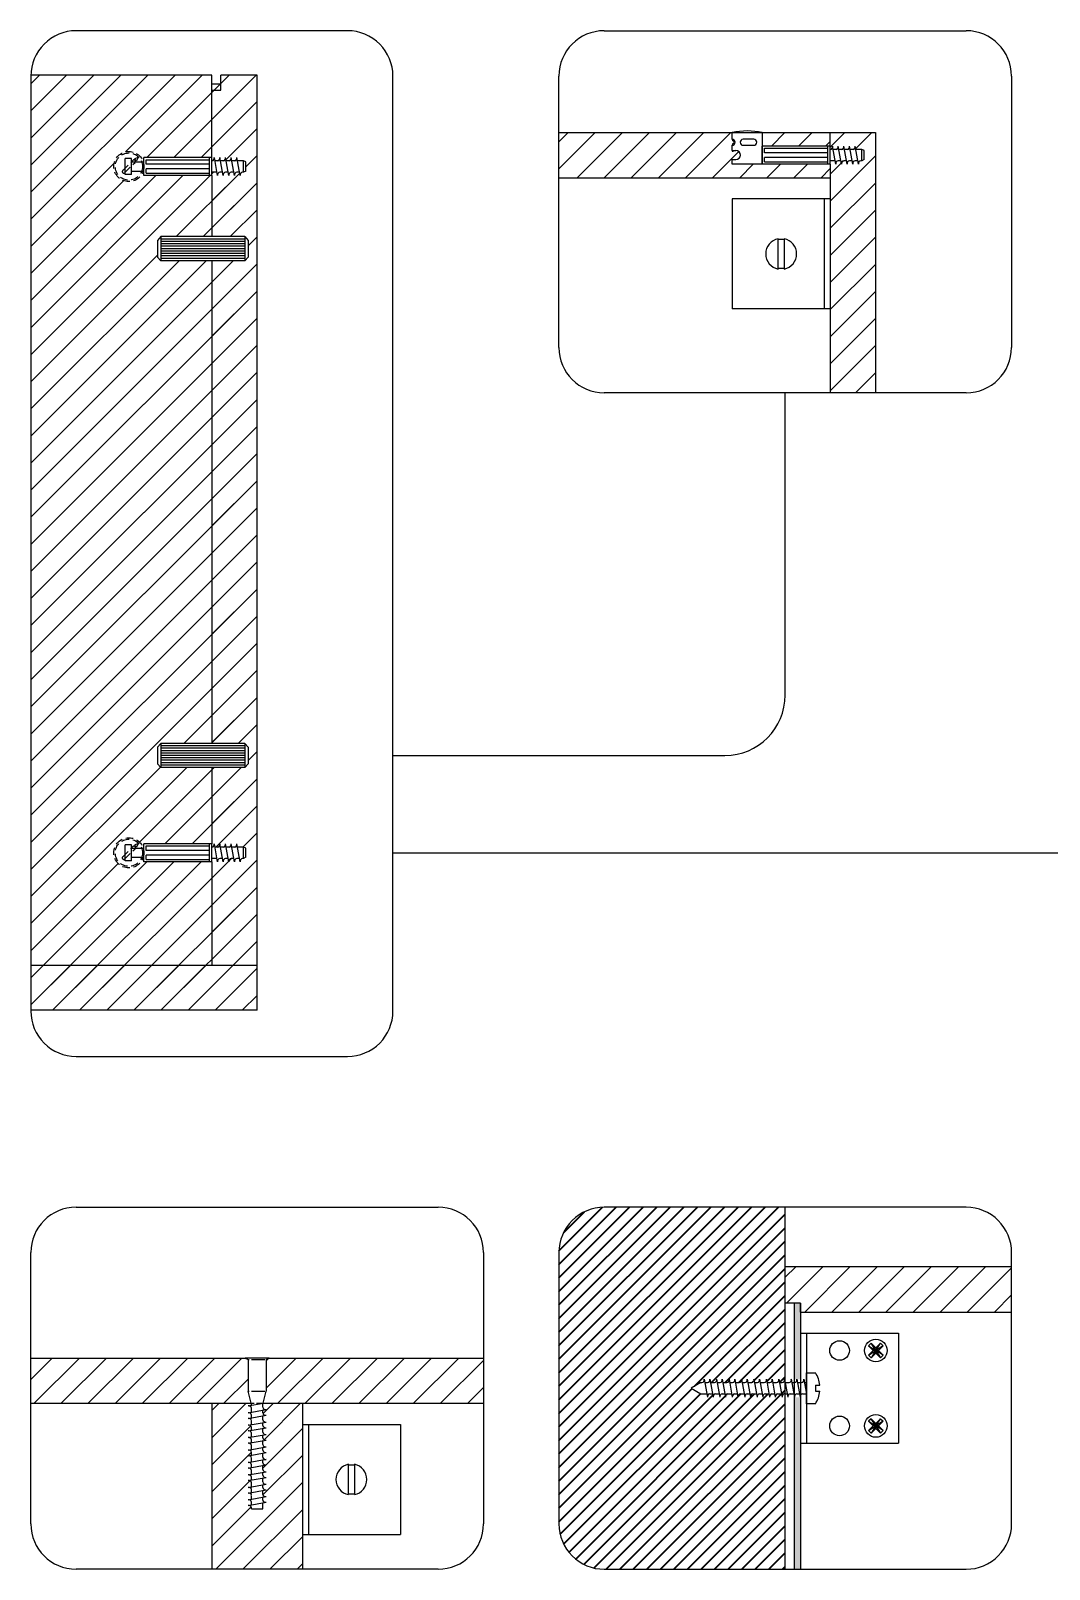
# Model space of a CAD drawing. Header units: millimetres. Extents: x 1930 to 4483, y 1650 to 2015.
# Drawn here: x 4415.5 to 4449.2, y 1963.5 to 2014.5 of the extents above; entities that cross this region are included whole.
import ezdxf

# ---------------------------------------------------------------- set-up
doc = ezdxf.new("R2010")
doc.units = ezdxf.units.MM
doc.linetypes.add('HIDDEN', pattern=[0.375, 0.25, -0.125])
doc.layers.add('A-WALL-FULL', color=7, linetype='Continuous', lineweight=35)
for name, color, linetype in [('ANNO', 6, 'Continuous'), ('CERNIERE E GIUNZIONI', 2, 'Continuous'), ('SEZIONE', 12, 'Continuous'), ('STRUTTURA', 3, 'Continuous'), ('TRATTOPUNTO', 2, 'Continuous')]:
    doc.layers.add(name, color=color, linetype=linetype)
pattern_1 = [(45, (1092.29684, -70.2434), (-0.44901281, 0.44901281), [])]
pattern_2 = [(45, (1267.20666, -17.3101), (-0.44901281, 0.44901281), [])]

msp = doc.modelspace()

# ---------------------------------------------------------------- hatches: boundary and pattern name
at = {"layer": 'A-WALL-FULL'}
h = msp.add_hatch(dxfattribs=at)
h.set_pattern_fill('ANSI31', color=256, scale=0.1)
h.set_pattern_definition([(45, (1023.13147, -41.13244), (-0.224506403, 0.224506403), [])])
h.paths.add_polyline_path([(4437.343, 1969.512), (4437.668, 1969.699), (4437.705, 1969.699, 0.421072), (4437.78, 1969.812), (4437.8, 1969.699), (4437.892, 1969.699, 0.421072), (4437.968, 1969.812), (4437.988, 1969.699), (4438.08, 1969.699), (4438.117, 1969.699, 0.421072), (4438.192, 1969.812), (4438.212, 1969.699), (4438.305, 1969.699, 0.421072), (4438.38, 1969.812), (4438.4, 1969.699), (4438.492, 1969.699), (4438.53, 1969.699, 0.421072), (4438.605, 1969.812), (4438.625, 1969.699), (4438.717, 1969.699, 0.421072), (4438.792, 1969.812), (4438.812, 1969.699), (4438.905, 1969.699), (4438.942, 1969.699, 0.421072), (4439.017, 1969.812), (4439.037, 1969.699), (4439.129, 1969.699, 0.421072), (4439.205, 1969.812), (4439.224, 1969.699), (4439.317, 1969.699), (4439.354, 1969.699, 0.421072), (4439.429, 1969.812), (4439.449, 1969.699), (4439.542, 1969.699, 0.421072), (4439.617, 1969.812), (4439.637, 1969.699), (4439.729, 1969.699), (4439.766, 1969.699, 0.421072), (4439.842, 1969.812), (4439.862, 1969.699), (4439.954, 1969.699, 0.421072), (4440.029, 1969.812), (4440.049, 1969.699), (4440.141, 1969.699), (4440.179, 1969.699, 0.421072), (4440.254, 1969.812), (4440.34, 1969.324), (4440.21, 1969.324, 0.421072), (4440.135, 1969.212), (4440.115, 1969.324), (4440.023, 1969.324, 0.421072), (4439.947, 1969.212), (4439.928, 1969.324), (4439.798, 1969.324, 0.421072), (4439.723, 1969.212), (4439.703, 1969.324), (4439.61, 1969.324, 0.421072), (4439.535, 1969.212), (4439.515, 1969.324), (4439.386, 1969.324, 0.421072), (4439.31, 1969.212), (4439.291, 1969.324), (4439.198, 1969.324, 0.421072), (4439.123, 1969.212), (4439.103, 1969.324), (4438.973, 1969.324, 0.421072), (4438.898, 1969.212), (4438.878, 1969.324), (4438.786, 1969.324, 0.421072), (4438.711, 1969.212), (4438.691, 1969.324), (4438.561, 1969.324, 0.421072), (4438.486, 1969.212), (4438.466, 1969.324), (4438.374, 1969.324, 0.421072), (4438.298, 1969.212), (4438.278, 1969.324), (4438.149, 1969.324, 0.421072), (4438.073, 1969.212), (4438.054, 1969.324), (4437.961, 1969.324, 0.421072), (4437.886, 1969.212), (4437.866, 1969.324), (4437.668, 1969.324)], flags=16)
edge = h.paths.add_edge_path()
edge.add_line((4440.465, 1963.512), (4440.465, 1975.512))
edge.add_line((4440.465, 1975.512), (4434.465, 1975.512))
edge.add_arc((4434.465, 1974.012), 1.5, 90, 180)
edge.add_line((4432.965, 1974.012), (4432.965, 1965.012))
edge.add_arc((4434.465, 1965.012), 1.5, 180, 270)
edge.add_line((4434.465, 1963.512), (4440.465, 1963.512))
at = {"layer": 'STRUTTURA'}
h = msp.add_hatch(dxfattribs=at)
h.set_pattern_fill('ANSI31', color=256, scale=0.2)
h.set_pattern_definition(pattern_1)
h.paths.add_polyline_path([(4422.965, 2013.04), (4421.765, 2013.04), (4421.765, 2012.54), (4421.465, 2012.54), (4421.465, 2010.199), (4421.472, 2010.199, 0.421072), (4421.547, 2010.312), (4421.567, 2010.199), (4421.659, 2010.199, 0.421072), (4421.734, 2010.312), (4421.754, 2010.199), (4421.847, 2010.199, 0.421072), (4421.922, 2010.312), (4421.942, 2010.199), (4422.034, 2010.199, 0.421072), (4422.109, 2010.312), (4422.129, 2010.199), (4422.222, 2010.199, 0.421072), (4422.297, 2010.312), (4422.317, 2010.199), (4422.515, 2010.199), (4422.59, 2010.162), (4422.59, 2009.862), (4422.514, 2009.824, 0.540681), (4422.403, 2009.712), (4422.383, 2009.824), (4422.29, 2009.824, 0.421072), (4422.215, 2009.712), (4422.195, 2009.824), (4422.103, 2009.824, 0.421072), (4422.028, 2009.712), (4422.008, 2009.824), (4421.916, 2009.824, 0.411384), (4421.841, 2009.715), (4421.84, 2009.712), (4421.82, 2009.824), (4421.728, 2009.824, 0.421072), (4421.653, 2009.712), (4421.633, 2009.824), (4421.465, 2009.824), (4421.465, 2007.687), (4422.557, 2007.687), (4422.665, 2007.561), (4422.665, 2007.012), (4422.557, 2006.887), (4421.465, 2006.887), (4421.465, 1990.887), (4422.557, 1990.887), (4422.665, 1990.761), (4422.665, 1990.212), (4422.557, 1990.087), (4421.465, 1990.087), (4421.465, 1987.449), (4421.472, 1987.449, 0.421072), (4421.547, 1987.562), (4421.567, 1987.449), (4421.659, 1987.449, 0.421072), (4421.734, 1987.562), (4421.754, 1987.449), (4421.847, 1987.449, 0.421072), (4421.922, 1987.562), (4421.942, 1987.449), (4422.034, 1987.449, 0.421072), (4422.109, 1987.562), (4422.129, 1987.449), (4422.222, 1987.449, 0.421072), (4422.297, 1987.562), (4422.317, 1987.449), (4422.515, 1987.449), (4422.59, 1987.412), (4422.59, 1987.112), (4422.514, 1987.074, 0.540681), (4422.403, 1986.962), (4422.383, 1987.074), (4422.29, 1987.074, 0.421072), (4422.215, 1986.962), (4422.195, 1987.074), (4422.103, 1987.074, 0.421072), (4422.028, 1986.962), (4422.008, 1987.074), (4421.916, 1987.074, 0.411384), (4421.841, 1986.965), (4421.84, 1986.962), (4421.82, 1987.074), (4421.728, 1987.074, 0.421072), (4421.653, 1986.962), (4421.633, 1987.074), (4421.465, 1987.074), (4421.465, 1983.54), (4422.965, 1983.54)])
h.paths.add_polyline_path([(4422.965, 1983.54), (4421.465, 1983.54), (4415.465, 1983.54), (4415.465, 1982.04), (4422.965, 1982.04)])
h = msp.add_hatch(dxfattribs=at)
h.set_pattern_fill('ANSI31', color=256, scale=0.2)
h.set_pattern_definition(pattern_1)
h.paths.add_polyline_path([(4419.773, 2006.887), (4419.665, 2007.012), (4419.665, 2007.561), (4419.773, 2007.687), (4422.557, 2007.687), (4422.665, 2007.561), (4422.665, 2007.012), (4422.557, 2006.887)], flags=16)
h.paths.add_polyline_path([(4419.773, 2007.607), (4422.557, 2007.607), (4422.557, 2006.967), (4419.773, 2006.967)], flags=0)
h.paths.add_polyline_path([(4418.215, 2010.012, -0.858182), (4419.192, 2010.162), (4419.215, 2010.162), (4419.215, 2010.312), (4421.465, 2010.312), (4421.465, 2010.199), (4421.472, 2010.199, 0.421072), (4421.547, 2010.312), (4421.567, 2010.199), (4421.659, 2010.199, 0.421072), (4421.734, 2010.312), (4421.754, 2010.199), (4421.847, 2010.199, 0.421072), (4421.922, 2010.312), (4421.942, 2010.199), (4422.034, 2010.199, 0.421072), (4422.109, 2010.312), (4422.129, 2010.199), (4422.222, 2010.199, 0.421072), (4422.297, 2010.312), (4422.317, 2010.199), (4422.515, 2010.199), (4422.59, 2010.162), (4422.59, 2009.862), (4422.514, 2009.824, 0.540681), (4422.403, 2009.712), (4422.383, 2009.824), (4422.29, 2009.824, 0.421072), (4422.215, 2009.712), (4422.195, 2009.824), (4422.103, 2009.824, 0.421072), (4422.028, 2009.712), (4422.008, 2009.824), (4421.916, 2009.824, 0.411384), (4421.841, 2009.715), (4421.84, 2009.712), (4421.82, 2009.824), (4421.728, 2009.824, 0.421072), (4421.653, 2009.712), (4421.633, 2009.824), (4421.465, 2009.824), (4421.465, 2009.712), (4419.215, 2009.712), (4419.215, 2009.862), (4419.192, 2009.862, -0.858182)], flags=16)
h.paths.add_polyline_path([(4418.265, 2010.012, -1), (4419.165, 2010.012, -1)], flags=0)
h.paths.add_polyline_path([(4418.59, 2009.749), (4418.59, 2009.816), (4418.582, 2009.808, -1), (4418.511, 2009.878), (4418.59, 2009.958), (4418.59, 2010.274), (4418.8, 2010.274), (4418.834, 2010.181, -0.668179), (4418.919, 2010.216), (4418.898, 2010.266), (4419.019, 2010.316), (4418.969, 2010.195), (4418.919, 2010.216, -0.414214), (4418.919, 2010.145), (4418.8, 2010.026), (4418.8, 2009.749)], flags=0)
h.paths.add_polyline_path([(4419.29, 2009.787), (4419.29, 2009.937), (4421.39, 2009.937), (4421.39, 2010.087), (4419.29, 2010.087), (4419.29, 2010.237), (4421.39, 2010.237), (4421.39, 2009.787)], flags=0)
h.paths.add_polyline_path([(4419.773, 1990.887), (4422.557, 1990.887), (4422.665, 1990.761), (4422.665, 1990.212), (4422.557, 1990.087), (4419.773, 1990.087), (4419.665, 1990.212), (4419.665, 1990.761)], flags=16)
h.paths.add_polyline_path([(4419.773, 1990.807), (4422.557, 1990.807), (4422.557, 1990.167), (4419.773, 1990.167)], flags=0)
h.paths.add_polyline_path([(4419.192, 1987.412), (4419.215, 1987.412), (4419.215, 1987.562), (4421.465, 1987.562), (4421.465, 1987.449), (4421.472, 1987.449, 0.421072), (4421.547, 1987.562), (4421.567, 1987.449), (4421.659, 1987.449, 0.421072), (4421.734, 1987.562), (4421.754, 1987.449), (4421.847, 1987.449, 0.421072), (4421.922, 1987.562), (4421.942, 1987.449), (4422.034, 1987.449, 0.421072), (4422.109, 1987.562), (4422.129, 1987.449), (4422.222, 1987.449, 0.421072), (4422.297, 1987.562), (4422.317, 1987.449), (4422.515, 1987.449), (4422.59, 1987.412), (4422.59, 1987.112), (4422.514, 1987.074, 0.540681), (4422.403, 1986.962), (4422.383, 1987.074), (4422.29, 1987.074, 0.421072), (4422.215, 1986.962), (4422.195, 1987.074), (4422.103, 1987.074, 0.421072), (4422.028, 1986.962), (4422.008, 1987.074), (4421.916, 1987.074, 0.411384), (4421.841, 1986.965), (4421.84, 1986.962), (4421.82, 1987.074), (4421.728, 1987.074, 0.421072), (4421.653, 1986.962), (4421.633, 1987.074), (4421.465, 1987.074), (4421.465, 1986.962), (4419.215, 1986.962), (4419.215, 1987.112), (4419.192, 1987.112, -0.858182), (4418.215, 1987.262, -0.858182)], flags=16)
h.paths.add_polyline_path([(4419.165, 1987.262, -1), (4418.265, 1987.262, -1)], flags=0)
h.paths.add_polyline_path([(4418.59, 1987.524), (4418.8, 1987.524), (4418.834, 1987.431, -0.668179), (4418.919, 1987.466), (4418.898, 1987.516), (4419.019, 1987.566), (4418.969, 1987.445), (4418.919, 1987.466, -0.414214), (4418.919, 1987.395), (4418.8, 1987.276), (4418.8, 1986.999), (4418.59, 1986.999), (4418.59, 1987.066), (4418.582, 1987.058, -1), (4418.511, 1987.128), (4418.59, 1987.208)], flags=0)
h.paths.add_polyline_path([(4419.29, 1987.487), (4421.39, 1987.487), (4421.39, 1987.037), (4419.29, 1987.037), (4419.29, 1987.187), (4421.39, 1987.187), (4421.39, 1987.337), (4419.29, 1987.337)], flags=0)
edge = h.paths.add_edge_path()
edge.add_line((4421.465, 2013.04), (4415.465, 2013.04))
edge.add_line((4415.465, 2013.04), (4415.465, 1982.012))
edge.add_arc((4416.965, 1982.012), 1.5, 178.9139, 180, ccw=False)
edge.add_line((4415.465, 1982.04), (4422.965, 1982.04))
edge.add_line((4422.965, 1982.04), (4422.965, 2013.04))
edge.add_line((4422.965, 2013.04), (4421.765, 2013.04))
edge.add_line((4421.765, 2013.04), (4421.765, 2012.74))
edge.add_line((4421.765, 2012.74), (4421.465, 2012.74))
edge.add_line((4421.465, 2012.74), (4421.465, 2013.04))
h = msp.add_hatch(dxfattribs=at)
h.set_pattern_fill('ANSI31', color=256, scale=0.2)
h.set_pattern_definition([(45, (1227.69586, 178.64514), (-0.44901281, 0.44901281), [])])
h.paths.add_polyline_path([(4439.29, 2010.128), (4439.29, 2010.653), (4439.08, 2010.653), (4439.08, 2010.128)])
edge = h.paths.add_edge_path()
edge.add_line((4432.964, 2011.14), (4432.964, 2009.64))
edge.add_line((4432.964, 2009.64), (4441.955, 2009.64))
edge.add_line((4441.955, 2009.64), (4441.955, 2011.14))
edge.add_line((4441.955, 2011.14), (4439.705, 2011.14))
edge.add_line((4439.705, 2011.14), (4439.705, 2010.69))
edge.add_line((4439.705, 2010.69), (4441.88, 2010.69))
edge.add_line((4441.88, 2010.69), (4441.88, 2010.09))
edge.add_line((4441.88, 2010.09), (4439.705, 2010.09))
edge.add_line((4439.705, 2010.09), (4438.705, 2010.09))
edge.add_line((4438.705, 2010.09), (4438.705, 2010.24))
edge.add_line((4438.705, 2010.24), (4438.828, 2010.24))
edge.add_arc((4438.828, 2010.39), 0.15, 270, 450)
edge.add_line((4438.828, 2010.54), (4438.705, 2010.54))
edge.add_line((4438.705, 2010.54), (4438.705, 2010.716))
edge.add_arc((4438.705, 2010.815), 0.099, 270, 450)
edge.add_line((4438.705, 2010.914), (4438.705, 2011.14))
edge.add_line((4438.705, 2011.14), (4432.964, 2011.14))
h = msp.add_hatch(dxfattribs=at)
h.set_pattern_fill('ANSI31', color=256, scale=0.2)
h.set_pattern_definition([(45, (-4.55686, 15.75526), (-0.44901281, 0.44901281), [])])
h.paths.add_polyline_path([(4443.455, 2011.14), (4441.955, 2011.14), (4441.955, 2010.578), (4441.961, 2010.578, 0.421072), (4442.036, 2010.69), (4442.056, 2010.578), (4442.149, 2010.578, 0.421072), (4442.224, 2010.69), (4442.244, 2010.578), (4442.336, 2010.578, 0.421072), (4442.411, 2010.69), (4442.431, 2010.578), (4442.524, 2010.578, 0.421072), (4442.599, 2010.69), (4442.619, 2010.578), (4442.711, 2010.578, 0.421072), (4442.786, 2010.69), (4442.806, 2010.578), (4443.005, 2010.578), (4443.08, 2010.54), (4443.08, 2010.24), (4443.005, 2010.203), (4442.967, 2010.203, 0.421072), (4442.892, 2010.09), (4442.872, 2010.203), (4442.78, 2010.203, 0.421072), (4442.705, 2010.09), (4442.685, 2010.203), (4442.592, 2010.203, 0.421072), (4442.517, 2010.09), (4442.497, 2010.203), (4442.406, 2010.203, 0.411384), (4442.33, 2010.094), (4442.33, 2010.09), (4442.31, 2010.203), (4442.217, 2010.203, 0.421072), (4442.142, 2010.09), (4442.122, 2010.203), (4441.955, 2010.203), (4441.955, 2002.512), (4443.455, 2002.512)])
h = msp.add_hatch(dxfattribs=at)
h.set_pattern_fill('ANSI31', color=256, scale=0.2)
h.set_pattern_definition([(45, (1153.70666, 46.04154), (-0.44901281, 0.44901281), [])])
h.paths.add_polyline_path([(4447.965, 1972.037), (4447.965, 1973.537), (4440.465, 1973.537), (4440.465, 1972.337), (4440.965, 1972.337), (4440.965, 1972.037)])
h = msp.add_hatch(color=256, dxfattribs=at)
h.dxf.hatch_style = 1
edge = h.paths.add_edge_path()
edge.add_line((4440.854, 1969.812), (4440.855, 1969.806))
edge.add_arc((4440.761, 1969.792), 0.0946, 8.1077, 11.8923)
h.paths.add_polyline_path([(4440.765, 1969.812), (4440.854, 1969.812), (4440.965, 1969.812), (4440.965, 1972.337), (4440.765, 1972.337)])
edge = h.paths.add_edge_path()
edge.add_arc((4441.052, 1969.231), 0.0946, 156.4086, 191.8923)
edge.add_line((4440.96, 1969.212), (4440.772, 1969.212))
edge.add_line((4440.772, 1969.212), (4440.771, 1969.218))
edge.add_line((4440.771, 1969.218), (4440.765, 1969.249))
edge.add_line((4440.765, 1969.249), (4440.765, 1963.512))
edge.add_line((4440.765, 1963.512), (4440.965, 1963.512))
edge.add_line((4440.965, 1963.512), (4440.965, 1969.269))
h = msp.add_hatch(dxfattribs=at)
h.set_pattern_fill('ANSI31', color=256, scale=0.2)
h.set_pattern_definition(pattern_2)
h.paths.add_polyline_path([(4415.465, 1970.512), (4415.465, 1969.012), (4422.765, 1969.012), (4422.665, 1969.412), (4422.665, 1970.462), (4422.565, 1970.512)])
h = msp.add_hatch(dxfattribs=at)
h.set_pattern_fill('ANSI31', color=256, scale=0.2)
h.set_pattern_definition(pattern_2)
h.paths.add_polyline_path([(4430.465, 1969.012), (4430.465, 1970.512), (4423.365, 1970.512), (4423.265, 1970.462), (4423.265, 1969.412), (4423.165, 1969.012)])
h = msp.add_hatch(dxfattribs=at)
h.set_pattern_fill('ANSI31', color=256, scale=0.2)
h.set_pattern_definition([(45, (67.6779, -51.94646), (-0.44901281, 0.44901281), [])])
h.paths.add_polyline_path([(4424.465, 1969.012), (4423.165, 1969.012), (4423.153, 1969.01), (4423.153, 1968.879, 0.421072), (4423.265, 1968.804), (4423.153, 1968.784), (4423.153, 1968.691, 0.421072), (4423.265, 1968.616), (4423.153, 1968.596), (4423.153, 1968.467, 0.421072), (4423.265, 1968.391), (4423.153, 1968.372), (4423.153, 1968.279, 0.421072), (4423.265, 1968.204), (4423.153, 1968.184), (4423.153, 1968.054, 0.421072), (4423.265, 1967.979), (4423.153, 1967.959), (4423.153, 1967.867, 0.421072), (4423.265, 1967.792), (4423.153, 1967.772), (4423.153, 1967.642, 0.421072), (4423.265, 1967.567), (4423.153, 1967.547), (4423.153, 1967.455, 0.421072), (4423.265, 1967.379), (4423.153, 1967.359), (4423.153, 1967.23, 0.421072), (4423.265, 1967.155), (4423.153, 1967.135), (4423.153, 1967.042, 0.421072), (4423.265, 1966.967), (4423.153, 1966.947), (4423.153, 1966.817, 0.421072), (4423.265, 1966.742), (4423.153, 1966.722), (4423.153, 1966.63, 0.421072), (4423.265, 1966.555), (4423.153, 1966.535), (4423.153, 1966.405, 0.421072), (4423.265, 1966.33), (4423.153, 1966.31), (4423.153, 1966.218, 0.421072), (4423.265, 1966.142), (4423.153, 1966.123), (4423.153, 1965.993, 0.421072), (4423.265, 1965.918), (4423.153, 1965.898), (4423.153, 1965.805, 0.421072), (4423.265, 1965.73), (4423.153, 1965.71), (4423.153, 1965.512), (4422.778, 1965.512), (4422.778, 1965.549, 0.421072), (4422.665, 1965.624), (4422.778, 1965.644), (4422.778, 1965.737, 0.421072), (4422.665, 1965.812), (4422.778, 1965.832), (4422.778, 1965.924), (4422.778, 1965.961, 0.421072), (4422.665, 1966.037), (4422.778, 1966.056), (4422.778, 1966.149, 0.421072), (4422.665, 1966.224), (4422.778, 1966.244), (4422.778, 1966.336), (4422.778, 1966.374, 0.421072), (4422.665, 1966.449), (4422.778, 1966.469), (4422.778, 1966.561, 0.421072), (4422.665, 1966.636), (4422.778, 1966.656), (4422.778, 1966.749), (4422.778, 1966.786, 0.421072), (4422.665, 1966.861), (4422.778, 1966.881), (4422.778, 1966.973, 0.421072), (4422.665, 1967.049), (4422.778, 1967.069), (4422.778, 1967.161), (4422.778, 1967.198, 0.421072), (4422.665, 1967.274), (4422.778, 1967.293), (4422.778, 1967.386, 0.421072), (4422.665, 1967.461), (4422.778, 1967.481), (4422.778, 1967.573), (4422.778, 1967.611, 0.421072), (4422.665, 1967.686), (4422.778, 1967.706), (4422.778, 1967.798, 0.421072), (4422.665, 1967.873), (4422.778, 1967.893), (4422.778, 1967.986), (4422.778, 1968.023, 0.421072), (4422.665, 1968.098), (4422.778, 1968.118), (4422.778, 1968.21, 0.421072), (4422.665, 1968.286), (4422.778, 1968.305), (4422.778, 1968.398), (4422.778, 1968.435, 0.421072), (4422.665, 1968.51), (4422.778, 1968.53), (4422.778, 1968.623, 0.421072), (4422.665, 1968.698), (4422.778, 1968.718), (4422.778, 1968.81), (4422.778, 1968.847, 0.421072), (4422.665, 1968.923), (4422.778, 1968.943), (4422.778, 1969.012), (4421.465, 1969.012), (4421.465, 1963.512), (4424.465, 1963.512)])

# ---------------------------------------------------------------- linework, layer by layer
at = {"layer": 'ANNO'}
for p, q in [((4434.464, 2014.512), (4446.464, 2014.512)), ((4432.964, 2004.012), (4432.964, 2013.012)), ((4447.964, 2013.012), (4447.964, 2004.012)), ((4446.464, 2002.512), (4434.464, 2002.512)), ((4440.464, 1992.487), (4440.464, 2002.512)), ((4427.465, 1990.487), (4438.464, 1990.487)), ((4427.465, 1987.262), (4455.961, 1987.263)), ((4416.965, 1975.512), (4428.965, 1975.512)), ((4415.465, 1965.012), (4415.465, 1974.012)), ((4430.465, 1974.012), (4430.465, 1965.012)), ((4428.965, 1963.512), (4416.965, 1963.512))]:
    msp.add_line(p, q, dxfattribs=at)
for points in [[(4416.965, 1980.512), (4425.965, 1980.512, 0.414214), (4427.465, 1982.012), (4427.465, 2013.012, 0.414214), (4425.965, 2014.512), (4416.965, 2014.512, 0.414214), (4415.465, 2013.012), (4415.465, 1982.012, 0.414214)], [(4447.965, 1965.012), (4447.965, 1974.012, 0.414214), (4446.465, 1975.512), (4434.465, 1975.512, 0.414214), (4432.965, 1974.012), (4432.965, 1965.012, 0.414214), (4434.465, 1963.512), (4446.465, 1963.512, 0.414214)]]:
    msp.add_lwpolyline(points, format="xyb", close=True, dxfattribs=at)
for centre, radius, start, end in [((4434.464, 2013.012), 1.5, 90, 180), ((4446.464, 2013.012), 1.5, 0, 90), ((4434.464, 2004.012), 1.5, 180, 270), ((4446.464, 2004.012), 1.5, 270, 0), ((4438.464, 1992.487), 2, 270, 0), ((4416.965, 1974.012), 1.5, 90, 180), ((4428.965, 1974.012), 1.5, 0, 90), ((4416.965, 1965.012), 1.5, 180, 270), ((4428.965, 1965.012), 1.5, 270, 0)]:
    msp.add_arc(centre, radius, start, end, dxfattribs=at)
at = {"layer": 'CERNIERE E GIUNZIONI'}
for p, q in [((4438.705, 2010.914), (4438.705, 2011.14)), ((4438.705, 2011.14), (4439.705, 2011.14)), ((4439.705, 2011.14), (4439.705, 2010.09)), ((4438.705, 2010.914), (4438.714, 2010.863)), ((4438.714, 2010.767), (4438.705, 2010.716)), ((4438.705, 2010.54), (4438.705, 2010.716)), ((4438.705, 2010.54), (4438.828, 2010.54)), ((4441.955, 2010.69), (4439.705, 2010.69)), ((4439.705, 2010.09), (4439.705, 2010.69)), ((4439.78, 2010.465), (4439.78, 2010.615)), ((4439.78, 2010.615), (4441.88, 2010.615)), ((4441.88, 2010.465), (4439.78, 2010.465)), ((4441.88, 2010.09), (4441.88, 2010.69)), ((4441.955, 2010.09), (4441.955, 2010.69)), ((4441.961, 2010.578), (4441.955, 2010.578)), ((4442.142, 2010.09), (4442.036, 2010.69)), ((4442.149, 2010.578), (4442.056, 2010.578)), ((4442.33, 2010.09), (4442.224, 2010.69)), ((4442.336, 2010.578), (4442.244, 2010.578)), ((4442.517, 2010.09), (4442.411, 2010.69)), ((4442.524, 2010.578), (4442.431, 2010.578)), ((4442.705, 2010.09), (4442.599, 2010.69)), ((4442.711, 2010.578), (4442.619, 2010.578)), ((4442.892, 2010.09), (4442.786, 2010.69)), ((4443.005, 2010.578), (4442.806, 2010.578)), ((4443.005, 2010.203), (4443.005, 2010.578)), ((4443.08, 2010.54), (4443.005, 2010.578)), ((4443.08, 2010.24), (4443.08, 2010.54)), ((4418.59, 2009.749), (4418.59, 2010.274)), ((4418.8, 2010.274), (4418.59, 2010.274)), ((4418.8, 2009.749), (4418.8, 2010.274)), ((4418.8, 2010.162), (4419.215, 2010.162)), ((4421.465, 2010.312), (4419.215, 2010.312)), ((4419.215, 2009.712), (4419.215, 2010.312)), ((4419.29, 2010.087), (4419.29, 2010.237)), ((4419.29, 2010.237), (4421.39, 2010.237)), ((4421.39, 2010.087), (4419.29, 2010.087)), ((4419.29, 2009.787), (4419.29, 2009.937)), ((4421.39, 2009.937), (4419.29, 2009.937)), ((4421.39, 2009.712), (4421.39, 2010.312)), ((4421.465, 2009.712), (4421.465, 2010.312)), ((4421.472, 2010.199), (4421.465, 2010.199)), ((4421.653, 2009.712), (4421.547, 2010.312)), ((4421.659, 2010.199), (4421.567, 2010.199)), ((4421.84, 2009.712), (4421.734, 2010.312)), ((4421.847, 2010.199), (4421.754, 2010.199)), ((4422.028, 2009.712), (4421.922, 2010.312)), ((4422.034, 2010.199), (4421.942, 2010.199)), ((4422.215, 2009.712), (4422.109, 2010.312)), ((4422.222, 2010.199), (4422.129, 2010.199)), ((4422.403, 2009.712), (4422.297, 2010.312)), ((4422.515, 2010.199), (4422.317, 2010.199)), ((4422.515, 2009.824), (4422.515, 2010.199)), ((4422.59, 2010.162), (4422.515, 2010.199)), ((4422.59, 2009.862), (4422.59, 2010.162)), ((4438.705, 2010.09), (4438.705, 2010.24)), ((4438.705, 2010.24), (4438.828, 2010.24)), ((4439.705, 2010.09), (4438.705, 2010.09)), ((4441.955, 2010.09), (4439.705, 2010.09)), ((4439.78, 2010.165), (4439.78, 2010.315)), ((4441.88, 2010.315), (4439.78, 2010.315)), ((4439.78, 2010.165), (4441.88, 2010.165)), ((4442.122, 2010.203), (4441.955, 2010.203)), ((4442.31, 2010.203), (4442.217, 2010.203)), ((4442.497, 2010.203), (4442.406, 2010.203)), ((4442.685, 2010.203), (4442.592, 2010.203)), ((4442.872, 2010.203), (4442.78, 2010.203)), ((4443.005, 2010.203), (4442.967, 2010.203)), ((4443.08, 2010.24), (4443.005, 2010.203)), ((4418.8, 2009.749), (4418.59, 2009.749)), ((4418.8, 2009.862), (4419.215, 2009.862)), ((4421.465, 2009.712), (4419.215, 2009.712)), ((4419.29, 2009.787), (4421.39, 2009.787)), ((4421.633, 2009.824), (4421.465, 2009.824)), ((4421.82, 2009.824), (4421.728, 2009.824)), ((4422.008, 2009.824), (4421.916, 2009.824)), ((4422.195, 2009.824), (4422.103, 2009.824)), ((4422.383, 2009.824), (4422.29, 2009.824)), ((4422.515, 2009.824), (4422.478, 2009.824)), ((4422.59, 2009.862), (4422.515, 2009.824)), ((4441.955, 2008.94), (4438.705, 2008.94)), ((4438.705, 2008.94), (4438.705, 2005.29)), ((4441.755, 2008.94), (4441.755, 2005.29)), ((4419.773, 2007.687), (4419.665, 2007.561)), ((4419.665, 2007.561), (4419.665, 2007.012)), ((4419.773, 2007.687), (4419.773, 2006.887)), ((4422.557, 2007.687), (4419.773, 2007.687)), ((4422.557, 2007.607), (4419.773, 2007.607)), ((4422.557, 2007.527), (4419.773, 2007.527)), ((4422.557, 2007.447), (4419.773, 2007.447)), ((4422.557, 2007.687), (4422.557, 2006.887)), ((4422.557, 2007.687), (4422.665, 2007.561)), ((4422.665, 2007.561), (4422.665, 2007.012)), ((4440.23, 2006.613), (4440.23, 2007.618)), ((4440.23, 2007.598), (4440.43, 2007.598)), ((4440.43, 2007.618), (4440.43, 2006.613)), ((4419.773, 2006.887), (4419.665, 2007.012)), ((4422.557, 2007.367), (4419.773, 2007.367)), ((4422.557, 2007.287), (4419.773, 2007.287)), ((4422.557, 2007.207), (4419.773, 2007.207)), ((4422.557, 2007.127), (4419.773, 2007.127)), ((4422.557, 2007.047), (4419.773, 2007.047)), ((4422.557, 2006.967), (4419.773, 2006.967)), ((4422.557, 2006.887), (4419.773, 2006.887)), ((4422.557, 2006.887), (4422.665, 2007.012)), ((4440.43, 2006.633), (4440.23, 2006.633)), ((4441.955, 2005.29), (4438.705, 2005.29)), ((4419.773, 1990.887), (4419.665, 1990.761)), ((4419.665, 1990.761), (4419.665, 1990.212)), ((4419.773, 1990.887), (4419.773, 1990.087)), ((4422.557, 1990.887), (4419.773, 1990.887)), ((4422.557, 1990.807), (4419.773, 1990.807)), ((4422.557, 1990.727), (4419.773, 1990.727)), ((4422.557, 1990.647), (4419.773, 1990.647)), ((4422.557, 1990.567), (4419.773, 1990.567)), ((4422.557, 1990.887), (4422.557, 1990.087)), ((4422.557, 1990.887), (4422.665, 1990.761)), ((4422.665, 1990.761), (4422.665, 1990.212)), ((4419.773, 1990.087), (4419.665, 1990.212)), ((4422.557, 1990.487), (4419.773, 1990.487)), ((4422.557, 1990.407), (4419.773, 1990.407)), ((4422.557, 1990.327), (4419.773, 1990.327)), ((4422.557, 1990.247), (4419.773, 1990.247)), ((4422.557, 1990.167), (4419.773, 1990.167)), ((4422.557, 1990.087), (4419.773, 1990.087)), ((4422.557, 1990.087), (4422.665, 1990.212)), ((4418.59, 1986.999), (4418.59, 1987.524)), ((4418.8, 1987.524), (4418.59, 1987.524)), ((4418.8, 1986.999), (4418.8, 1987.524)), ((4421.465, 1987.562), (4419.215, 1987.562)), ((4419.215, 1986.962), (4419.215, 1987.562)), ((4421.39, 1986.962), (4421.39, 1987.562)), ((4421.465, 1986.962), (4421.465, 1987.562)), ((4421.653, 1986.962), (4421.547, 1987.562)), ((4421.84, 1986.962), (4421.734, 1987.562)), ((4422.028, 1986.962), (4421.922, 1987.562)), ((4422.215, 1986.962), (4422.109, 1987.562)), ((4422.403, 1986.962), (4422.297, 1987.562)), ((4418.8, 1986.999), (4418.59, 1986.999)), ((4418.8, 1987.412), (4419.215, 1987.412)), ((4418.8, 1987.112), (4419.215, 1987.112)), ((4419.29, 1987.337), (4419.29, 1987.487)), ((4419.29, 1987.487), (4421.39, 1987.487)), ((4421.39, 1987.337), (4419.29, 1987.337)), ((4419.29, 1987.037), (4419.29, 1987.187)), ((4421.39, 1987.187), (4419.29, 1987.187)), ((4419.29, 1987.037), (4421.39, 1987.037)), ((4421.472, 1987.449), (4421.465, 1987.449)), ((4421.633, 1987.074), (4421.465, 1987.074)), ((4421.659, 1987.449), (4421.567, 1987.449)), ((4421.82, 1987.074), (4421.728, 1987.074)), ((4421.847, 1987.449), (4421.754, 1987.449)), ((4422.008, 1987.074), (4421.916, 1987.074)), ((4422.034, 1987.449), (4421.942, 1987.449)), ((4422.195, 1987.074), (4422.103, 1987.074)), ((4422.222, 1987.449), (4422.129, 1987.449)), ((4422.383, 1987.074), (4422.29, 1987.074)), ((4422.515, 1987.449), (4422.317, 1987.449)), ((4422.515, 1987.074), (4422.478, 1987.074)), ((4422.515, 1987.074), (4422.515, 1987.449)), ((4422.59, 1987.412), (4422.515, 1987.449)), ((4422.59, 1987.112), (4422.515, 1987.074)), ((4422.59, 1987.112), (4422.59, 1987.412)), ((4421.465, 1986.962), (4419.215, 1986.962)), ((4440.965, 1971.337), (4444.215, 1971.337)), ((4441.165, 1971.337), (4441.165, 1967.687)), ((4444.215, 1971.337), (4444.215, 1967.687)), ((4443.311, 1971.002), (4443.226, 1970.917)), ((4443.381, 1970.762), (4443.226, 1970.917)), ((4443.226, 1970.917), (4443.465, 1970.762)), ((4443.381, 1970.762), (4443.226, 1970.607)), ((4443.226, 1970.607), (4443.465, 1970.762)), ((4443.311, 1971.002), (4443.465, 1970.847)), ((4443.465, 1970.762), (4443.311, 1971.002)), ((4443.465, 1970.762), (4443.311, 1970.522)), ((4443.311, 1970.522), (4443.465, 1970.677)), ((4443.55, 1970.762), (4443.381, 1970.762)), ((4443.62, 1971.002), (4443.465, 1970.847)), ((4443.465, 1970.762), (4443.62, 1971.002)), ((4443.705, 1970.917), (4443.465, 1970.762)), ((4443.465, 1970.847), (4443.465, 1970.677)), ((4443.705, 1970.607), (4443.465, 1970.762)), ((4443.465, 1970.762), (4443.62, 1970.522)), ((4443.62, 1970.522), (4443.465, 1970.677)), ((4443.55, 1970.762), (4443.705, 1970.917)), ((4443.55, 1970.762), (4443.705, 1970.607)), ((4443.62, 1971.002), (4443.705, 1970.917)), ((4423.365, 1970.512), (4422.565, 1970.512)), ((4422.565, 1970.512), (4422.665, 1970.462)), ((4422.665, 1970.462), (4422.665, 1969.412)), ((4422.665, 1970.462), (4422.704, 1970.462)), ((4422.775, 1970.462), (4423.22, 1970.462)), ((4423.265, 1970.462), (4423.365, 1970.512)), ((4423.265, 1970.462), (4423.265, 1969.412)), ((4443.311, 1970.522), (4443.226, 1970.607)), ((4443.62, 1970.522), (4443.705, 1970.607)), ((4437.668, 1969.699), (4437.343, 1969.512)), ((4437.668, 1969.699), (4437.705, 1969.699)), ((4437.78, 1969.812), (4437.886, 1969.212)), ((4437.8, 1969.699), (4437.892, 1969.699)), ((4437.968, 1969.812), (4438.073, 1969.212)), ((4437.988, 1969.699), (4438.08, 1969.699)), ((4438.08, 1969.699), (4438.117, 1969.699)), ((4438.192, 1969.812), (4438.298, 1969.212)), ((4438.212, 1969.699), (4438.305, 1969.699)), ((4438.38, 1969.812), (4438.486, 1969.212)), ((4438.4, 1969.699), (4438.492, 1969.699)), ((4438.492, 1969.699), (4438.53, 1969.699)), ((4438.605, 1969.812), (4438.711, 1969.212)), ((4438.625, 1969.699), (4438.717, 1969.699)), ((4438.792, 1969.812), (4438.898, 1969.212)), ((4438.812, 1969.699), (4438.905, 1969.699)), ((4438.905, 1969.699), (4438.942, 1969.699)), ((4439.017, 1969.812), (4439.123, 1969.212)), ((4439.037, 1969.699), (4439.129, 1969.699)), ((4439.205, 1969.812), (4439.31, 1969.212)), ((4439.224, 1969.699), (4439.317, 1969.699)), ((4439.317, 1969.699), (4439.354, 1969.699)), ((4439.429, 1969.812), (4439.535, 1969.212)), ((4439.449, 1969.699), (4439.542, 1969.699)), ((4439.617, 1969.812), (4439.723, 1969.212)), ((4439.637, 1969.699), (4439.729, 1969.699)), ((4439.729, 1969.699), (4439.766, 1969.699)), ((4439.842, 1969.812), (4439.947, 1969.212)), ((4439.862, 1969.699), (4439.954, 1969.699)), ((4440.029, 1969.812), (4440.135, 1969.212)), ((4440.049, 1969.699), (4440.141, 1969.699)), ((4440.141, 1969.699), (4440.179, 1969.699)), ((4440.254, 1969.812), (4440.36, 1969.212)), ((4440.274, 1969.699), (4440.366, 1969.699)), ((4440.441, 1969.812), (4440.547, 1969.212)), ((4440.461, 1969.699), (4440.554, 1969.699)), ((4440.554, 1969.699), (4440.591, 1969.699)), ((4440.666, 1969.812), (4440.772, 1969.212)), ((4440.686, 1969.699), (4440.779, 1969.699)), ((4440.854, 1969.812), (4440.96, 1969.212)), ((4440.874, 1969.699), (4440.966, 1969.699)), ((4440.966, 1969.699), (4441.003, 1969.699)), ((4441.079, 1969.812), (4441.168, 1969.312)), ((4441.099, 1969.699), (4441.168, 1969.699)), ((4441.165, 1968.999), (4441.165, 1970.024)), ((4441.165, 1970.024), (4441.465, 1970.024)), ((4422.765, 1969.012), (4422.665, 1969.412)), ((4422.665, 1969.412), (4422.704, 1969.412)), ((4422.775, 1969.412), (4423.22, 1969.412)), ((4423.165, 1969.012), (4423.265, 1969.412)), ((4437.343, 1969.512), (4437.668, 1969.324)), ((4437.668, 1969.324), (4437.866, 1969.324)), ((4437.961, 1969.324), (4438.054, 1969.324)), ((4438.149, 1969.324), (4438.278, 1969.324)), ((4438.374, 1969.324), (4438.466, 1969.324)), ((4438.561, 1969.324), (4438.691, 1969.324)), ((4438.786, 1969.324), (4438.878, 1969.324)), ((4438.973, 1969.324), (4439.103, 1969.324)), ((4439.198, 1969.324), (4439.291, 1969.324)), ((4439.386, 1969.324), (4439.515, 1969.324)), ((4439.61, 1969.324), (4439.703, 1969.324)), ((4439.798, 1969.324), (4439.928, 1969.324)), ((4440.023, 1969.324), (4440.115, 1969.324)), ((4440.21, 1969.324), (4440.34, 1969.324)), ((4440.435, 1969.324), (4440.527, 1969.324)), ((4440.623, 1969.324), (4440.752, 1969.324)), ((4440.847, 1969.324), (4440.94, 1969.324)), ((4441.035, 1969.324), (4441.165, 1969.324)), ((4441.465, 1969.612), (4441.465, 1969.412)), ((4441.465, 1969.612), (4441.61, 1969.612)), ((4441.465, 1969.412), (4441.61, 1969.412)), ((4422.665, 1968.923), (4423.165, 1969.012)), ((4422.665, 1968.698), (4423.265, 1968.804)), ((4422.765, 1969.012), (4422.868, 1969.012)), ((4422.778, 1968.943), (4422.778, 1969.012)), ((4422.778, 1968.81), (4422.778, 1968.847)), ((4422.778, 1968.718), (4422.778, 1968.81)), ((4422.778, 1968.53), (4422.778, 1968.623)), ((4422.942, 1969.012), (4423.165, 1969.012)), ((4423.153, 1968.879), (4423.153, 1969.01)), ((4423.153, 1968.691), (4423.153, 1968.784)), ((4441.465, 1968.999), (4441.165, 1968.999)), ((4422.665, 1968.51), (4423.265, 1968.616)), ((4422.665, 1968.286), (4423.265, 1968.391)), ((4422.665, 1968.098), (4423.265, 1968.204)), ((4422.778, 1968.398), (4422.778, 1968.435)), ((4422.778, 1968.305), (4422.778, 1968.398)), ((4422.778, 1968.118), (4422.778, 1968.21)), ((4423.153, 1968.467), (4423.153, 1968.596)), ((4423.153, 1968.279), (4423.153, 1968.372)), ((4423.153, 1968.054), (4423.153, 1968.184)), ((4424.465, 1968.312), (4427.715, 1968.312)), ((4424.665, 1968.312), (4424.665, 1964.662)), ((4427.715, 1968.312), (4427.715, 1964.662)), ((4443.311, 1968.502), (4443.226, 1968.417)), ((4443.381, 1968.262), (4443.226, 1968.417)), ((4443.226, 1968.417), (4443.465, 1968.262)), ((4443.381, 1968.262), (4443.226, 1968.107)), ((4443.226, 1968.107), (4443.465, 1968.262)), ((4443.311, 1968.502), (4443.465, 1968.347)), ((4443.465, 1968.262), (4443.311, 1968.502)), ((4443.465, 1968.262), (4443.311, 1968.022)), ((4443.311, 1968.022), (4443.465, 1968.177)), ((4443.55, 1968.262), (4443.381, 1968.262)), ((4443.62, 1968.502), (4443.465, 1968.347)), ((4443.465, 1968.262), (4443.62, 1968.502)), ((4443.705, 1968.417), (4443.465, 1968.262)), ((4443.465, 1968.177), (4443.465, 1968.347)), ((4443.705, 1968.107), (4443.465, 1968.262)), ((4443.465, 1968.262), (4443.62, 1968.022)), ((4443.62, 1968.022), (4443.465, 1968.177)), ((4443.55, 1968.262), (4443.705, 1968.417)), ((4443.55, 1968.262), (4443.705, 1968.107)), ((4443.62, 1968.502), (4443.705, 1968.417)), ((4422.665, 1967.873), (4423.265, 1967.979)), ((4422.665, 1967.686), (4423.265, 1967.792)), ((4422.778, 1967.986), (4422.778, 1968.023)), ((4422.778, 1967.893), (4422.778, 1967.986)), ((4422.778, 1967.706), (4422.778, 1967.798)), ((4422.778, 1967.573), (4422.778, 1967.611)), ((4423.153, 1967.867), (4423.153, 1967.959)), ((4423.153, 1967.642), (4423.153, 1967.772)), ((4440.965, 1967.687), (4444.215, 1967.687)), ((4443.311, 1968.022), (4443.226, 1968.107)), ((4443.62, 1968.022), (4443.705, 1968.107)), ((4422.665, 1967.461), (4423.265, 1967.567)), ((4422.665, 1967.274), (4423.265, 1967.379)), ((4422.665, 1967.049), (4423.265, 1967.155)), ((4422.778, 1967.481), (4422.778, 1967.573)), ((4422.778, 1967.293), (4422.778, 1967.386)), ((4422.778, 1967.161), (4422.778, 1967.198)), ((4422.778, 1967.069), (4422.778, 1967.161)), ((4423.153, 1967.455), (4423.153, 1967.547)), ((4423.153, 1967.23), (4423.153, 1967.359)), ((4423.153, 1967.042), (4423.153, 1967.135)), ((4422.665, 1966.861), (4423.265, 1966.967)), ((4422.665, 1966.636), (4423.265, 1966.742)), ((4422.778, 1966.881), (4422.778, 1966.973)), ((4422.778, 1966.749), (4422.778, 1966.786)), ((4422.778, 1966.656), (4422.778, 1966.749)), ((4423.153, 1966.817), (4423.153, 1966.947)), ((4423.153, 1966.63), (4423.153, 1966.722)), ((4425.99, 1965.984), (4425.99, 1966.989)), ((4425.99, 1966.969), (4426.19, 1966.969)), ((4426.19, 1966.989), (4426.19, 1965.984)), ((4422.665, 1966.449), (4423.265, 1966.555)), ((4422.665, 1966.224), (4423.265, 1966.33)), ((4422.665, 1966.037), (4423.265, 1966.142)), ((4422.778, 1966.469), (4422.778, 1966.561)), ((4422.778, 1966.336), (4422.778, 1966.374)), ((4422.778, 1966.244), (4422.778, 1966.336)), ((4422.778, 1966.056), (4422.778, 1966.149)), ((4423.153, 1966.405), (4423.153, 1966.535)), ((4423.153, 1966.218), (4423.153, 1966.31)), ((4423.153, 1965.993), (4423.153, 1966.123)), ((4422.665, 1965.812), (4423.265, 1965.918)), ((4422.665, 1965.624), (4423.265, 1965.73)), ((4422.778, 1965.924), (4422.778, 1965.961)), ((4422.778, 1965.832), (4422.778, 1965.924)), ((4422.778, 1965.644), (4422.778, 1965.737)), ((4423.153, 1965.805), (4423.153, 1965.898)), ((4423.153, 1965.512), (4423.153, 1965.71)), ((4426.19, 1966.004), (4425.99, 1966.004)), ((4422.778, 1965.512), (4422.778, 1965.549)), ((4422.778, 1965.512), (4423.153, 1965.512)), ((4424.465, 1964.662), (4427.715, 1964.662))]:
    msp.add_line(p, q, dxfattribs=at)
at = {"layer": 'CERNIERE E GIUNZIONI', "linetype": 'HIDDEN'}
for p, q in [((4418.511, 2009.878), (4418.849, 2010.216)), ((4418.582, 2009.808), (4418.919, 2010.145)), ((4419.019, 2010.316), (4418.898, 2010.266)), ((4418.969, 2010.195), (4418.898, 2010.266)), ((4419.019, 2010.316), (4418.969, 2010.195)), ((4419.019, 1987.566), (4418.898, 1987.516)), ((4418.969, 1987.445), (4418.898, 1987.516)), ((4419.019, 1987.566), (4418.969, 1987.445)), ((4418.511, 1987.128), (4418.849, 1987.466)), ((4418.582, 1987.058), (4418.919, 1987.395))]:
    msp.add_line(p, q, dxfattribs=at)
at = {"layer": 'CERNIERE E GIUNZIONI'}
msp.add_lwpolyline([(4439.069, 2010.914, 1), (4439.069, 2010.716), (4439.419, 2010.716, 1), (4439.419, 2010.914)], format="xyb", close=True, dxfattribs=at)
at = {"layer": 'CERNIERE E GIUNZIONI', "linetype": 'HIDDEN'}
for centre, radius in [((4418.715, 2010.012), 0.5), ((4418.715, 2010.012), 0.45), ((4418.715, 1987.262), 0.5), ((4418.715, 1987.262), 0.45)]:
    msp.add_circle(centre, radius, dxfattribs=at)
at = {"layer": 'CERNIERE E GIUNZIONI'}
for centre, radius in [((4442.265, 1970.762), 0.325), ((4443.465, 1970.762), 0.375), ((4443.465, 1968.262), 0.375), ((4442.265, 1968.262), 0.325)]:
    msp.add_circle(centre, radius, dxfattribs=at)
for centre, radius, start, end in [((4439.205, 2008.665), 2.525, 78.5788, 101.4212), ((4438.705, 2010.815), 0.099, 270, 90), ((4438.725, 2010.54), 0.02, 180, 0), ((4438.722, 2010.815), 0.049, 260, 100), ((4438.828, 2010.39), 0.15, 270, 90), ((4441.944, 2010.671), 0.0946, 280.554, 11.8923), ((4442.131, 2010.671), 0.0946, 280.554, 11.8923), ((4442.319, 2010.671), 0.0946, 280.554, 11.8923), ((4442.506, 2010.671), 0.0946, 280.554, 11.8923), ((4442.694, 2010.671), 0.0946, 280.554, 11.8923), ((4421.454, 2010.292), 0.0946, 280.554, 11.8923), ((4421.642, 2010.292), 0.0946, 280.554, 11.8923), ((4421.829, 2010.292), 0.0946, 280.554, 11.8923), ((4422.017, 2010.292), 0.0946, 280.554, 11.8923), ((4422.204, 2010.292), 0.0946, 280.554, 11.8923), ((4442.235, 2010.11), 0.0946, 100.554, 191.8923), ((4442.423, 2010.11), 0.0946, 100.554, 191.8923), ((4442.61, 2010.11), 0.0946, 100.554, 191.8923), ((4442.797, 2010.11), 0.0946, 100.554, 191.8923), ((4442.985, 2010.11), 0.0946, 100.554, 191.8923), ((4421.745, 2009.731), 0.0946, 100.554, 191.8923), ((4421.934, 2009.731), 0.0946, 100.554, 191.8923), ((4422.12, 2009.731), 0.0946, 100.554, 191.8923), ((4422.308, 2009.731), 0.0946, 100.554, 191.8923), ((4422.495, 2009.731), 0.0946, 100.554, 191.8923), ((4421.454, 1987.542), 0.0946, 280.554, 11.8923), ((4421.642, 1987.542), 0.0946, 280.554, 11.8923), ((4421.829, 1987.542), 0.0946, 280.554, 11.8923), ((4422.017, 1987.542), 0.0946, 280.554, 11.8923), ((4422.204, 1987.542), 0.0946, 280.554, 11.8923), ((4421.745, 1986.981), 0.0946, 100.554, 191.8923), ((4421.934, 1986.981), 0.0946, 100.554, 191.8923), ((4422.12, 1986.981), 0.0946, 100.554, 191.8923), ((4422.308, 1986.981), 0.0946, 100.554, 191.8923), ((4422.495, 1986.981), 0.0946, 100.554, 191.8923), ((4437.688, 1969.792), 0.0946, 280.554, 11.8923), ((4437.875, 1969.792), 0.0946, 280.554, 11.8923), ((4438.1, 1969.792), 0.0946, 280.554, 11.8923), ((4438.287, 1969.792), 0.0946, 280.554, 11.8923), ((4438.512, 1969.792), 0.0946, 280.554, 11.8923), ((4438.7, 1969.792), 0.0946, 280.554, 11.8923), ((4438.924, 1969.792), 0.0946, 280.554, 11.8923), ((4439.112, 1969.792), 0.0946, 280.554, 11.8923), ((4439.337, 1969.792), 0.0946, 280.554, 11.8923), ((4439.524, 1969.792), 0.0946, 280.554, 11.8923), ((4439.749, 1969.792), 0.0946, 280.554, 11.8923), ((4439.937, 1969.792), 0.0946, 280.554, 11.8923), ((4440.161, 1969.792), 0.0946, 280.554, 11.8923), ((4440.349, 1969.792), 0.0946, 280.554, 11.8923), ((4440.574, 1969.792), 0.0946, 280.554, 11.8923), ((4440.761, 1969.792), 0.0946, 280.554, 11.8923), ((4440.986, 1969.792), 0.0946, 280.554, 11.8923), ((4440.665, 1969.512), 0.951, 6.039, 32.6277), ((4437.979, 1969.231), 0.0946, 100.554, 191.8923), ((4438.166, 1969.231), 0.0946, 100.554, 191.8923), ((4438.391, 1969.231), 0.0946, 100.554, 191.8923), ((4438.578, 1969.231), 0.0946, 100.554, 191.8923), ((4438.803, 1969.231), 0.0946, 100.554, 191.8923), ((4438.991, 1969.231), 0.0946, 100.554, 191.8923), ((4439.215, 1969.231), 0.0946, 100.554, 191.8923), ((4439.403, 1969.231), 0.0946, 100.554, 191.8923), ((4439.628, 1969.231), 0.0946, 100.554, 191.8923), ((4439.815, 1969.231), 0.0946, 100.554, 191.8923), ((4440.04, 1969.231), 0.0946, 100.554, 191.8923), ((4440.228, 1969.231), 0.0946, 100.554, 191.8923), ((4440.452, 1969.231), 0.0946, 100.554, 191.8923), ((4440.64, 1969.231), 0.0946, 100.554, 191.8923), ((4440.865, 1969.231), 0.0946, 100.554, 191.8923), ((4441.052, 1969.231), 0.0946, 100.554, 191.8923), ((4440.665, 1969.512), 0.951, 327.3723, 353.961), ((4422.685, 1968.83), 0.0946, 10.554, 101.8923), ((4422.685, 1968.605), 0.0946, 10.554, 101.8923), ((4423.246, 1968.896), 0.0946, 190.554, 281.8923), ((4423.246, 1968.709), 0.0946, 190.554, 281.8923), ((4422.685, 1968.418), 0.0946, 10.554, 101.8923), ((4422.685, 1968.193), 0.0946, 10.554, 101.8923), ((4423.246, 1968.484), 0.0946, 190.554, 281.8923), ((4423.246, 1968.296), 0.0946, 190.554, 281.8923), ((4422.685, 1968.006), 0.0946, 10.554, 101.8923), ((4422.685, 1967.781), 0.0946, 10.554, 101.8923), ((4422.685, 1967.593), 0.0946, 10.554, 101.8923), ((4423.246, 1968.072), 0.0946, 190.554, 281.8923), ((4423.246, 1967.884), 0.0946, 190.554, 281.8923), ((4423.246, 1967.659), 0.0946, 190.554, 281.8923), ((4422.685, 1967.368), 0.0946, 10.554, 101.8923), ((4422.685, 1967.181), 0.0946, 10.554, 101.8923), ((4423.246, 1967.472), 0.0946, 190.554, 281.8923), ((4423.246, 1967.247), 0.0946, 190.554, 281.8923), ((4422.685, 1966.956), 0.0946, 10.554, 101.8923), ((4422.685, 1966.769), 0.0946, 10.554, 101.8923), ((4422.685, 1966.544), 0.0946, 10.554, 101.8923), ((4423.246, 1967.06), 0.0946, 190.554, 281.8923), ((4423.246, 1966.835), 0.0946, 190.554, 281.8923), ((4423.246, 1966.647), 0.0946, 190.554, 281.8923), ((4422.685, 1966.356), 0.0946, 10.554, 101.8923), ((4422.685, 1966.132), 0.0946, 10.554, 101.8923), ((4423.246, 1966.422), 0.0946, 190.554, 281.8923), ((4423.246, 1966.235), 0.0946, 190.554, 281.8923), ((4422.685, 1965.944), 0.0946, 10.554, 101.8923), ((4422.685, 1965.719), 0.0946, 10.554, 101.8923), ((4422.685, 1965.532), 0.0946, 10.554, 101.8923), ((4423.246, 1966.01), 0.0946, 190.554, 281.8923), ((4423.246, 1965.823), 0.0946, 190.554, 281.8923)]:
    msp.add_arc(centre, radius, start, end, dxfattribs=at)
at = {"layer": 'CERNIERE E GIUNZIONI', "linetype": 'HIDDEN'}
for centre, start, end in [((4418.884, 2010.181), 315, 135), ((4418.546, 2009.843), 135, 315), ((4418.546, 1987.093), 135, 315), ((4418.884, 1987.431), 315, 135)]:
    msp.add_arc(centre, 0.05, start, end, dxfattribs=at)
at = {"layer": 'SEZIONE'}
for p, q in [((4421.465, 2013.04), (4415.465, 2013.04)), ((4421.465, 2010.312), (4421.465, 2013.04)), ((4421.765, 2012.54), (4421.765, 2013.04)), ((4422.965, 2013.04), (4421.765, 2013.04)), ((4422.965, 1982.04), (4422.965, 2013.04)), ((4421.765, 2012.74), (4421.465, 2012.74)), ((4421.465, 2012.54), (4421.765, 2012.54)), ((4432.964, 2011.14), (4443.455, 2011.14)), ((4441.955, 2010.69), (4441.955, 2011.14)), ((4443.455, 2011.14), (4443.455, 2002.512)), ((4441.955, 2010.09), (4441.955, 2002.512)), ((4421.465, 2009.712), (4421.465, 2007.687)), ((4432.964, 2009.64), (4441.955, 2009.64)), ((4421.465, 2006.887), (4421.465, 1990.887)), ((4421.465, 1990.087), (4421.465, 1987.562)), ((4421.465, 1986.962), (4421.465, 1983.54)), ((4415.465, 1983.54), (4421.465, 1983.54)), ((4421.465, 1983.54), (4422.965, 1983.54)), ((4422.965, 1982.04), (4415.465, 1982.04)), ((4440.465, 1963.512), (4440.465, 1975.512)), ((4447.965, 1973.537), (4440.465, 1973.537)), ((4440.465, 1963.512), (4440.465, 1973.537)), ((4440.965, 1972.337), (4440.465, 1972.337)), ((4440.965, 1972.037), (4440.965, 1972.337)), ((4440.965, 1972.037), (4447.965, 1972.037)), ((4440.965, 1972.037), (4440.965, 1963.512)), ((4415.465, 1970.512), (4422.565, 1970.512)), ((4423.365, 1970.512), (4430.465, 1970.512)), ((4415.465, 1969.012), (4422.765, 1969.012)), ((4421.465, 1969.012), (4421.465, 1963.512)), ((4423.165, 1969.012), (4430.465, 1969.012)), ((4424.465, 1969.012), (4424.465, 1963.512))]:
    msp.add_line(p, q, dxfattribs=at)
at = {"layer": 'STRUTTURA'}
for p, q in [((4440.765, 1972.337), (4440.765, 1963.512)), ((4440.965, 1972.337), (4440.765, 1972.337)), ((4440.965, 1972.337), (4440.965, 1963.512))]:
    msp.add_line(p, q, dxfattribs=at)
at = {"layer": 'TRATTOPUNTO'}
for centre, start, end in [((4440.33, 2007.115), 101.2518, 258.7482), ((4440.33, 2007.115), 281.2518, 78.7482), ((4426.09, 1966.487), 101.2518, 258.7482), ((4426.09, 1966.487), 281.2518, 78.7482)]:
    msp.add_arc(centre, 0.512, start, end, dxfattribs=at)

doc.saveas('drawing.dxf')
